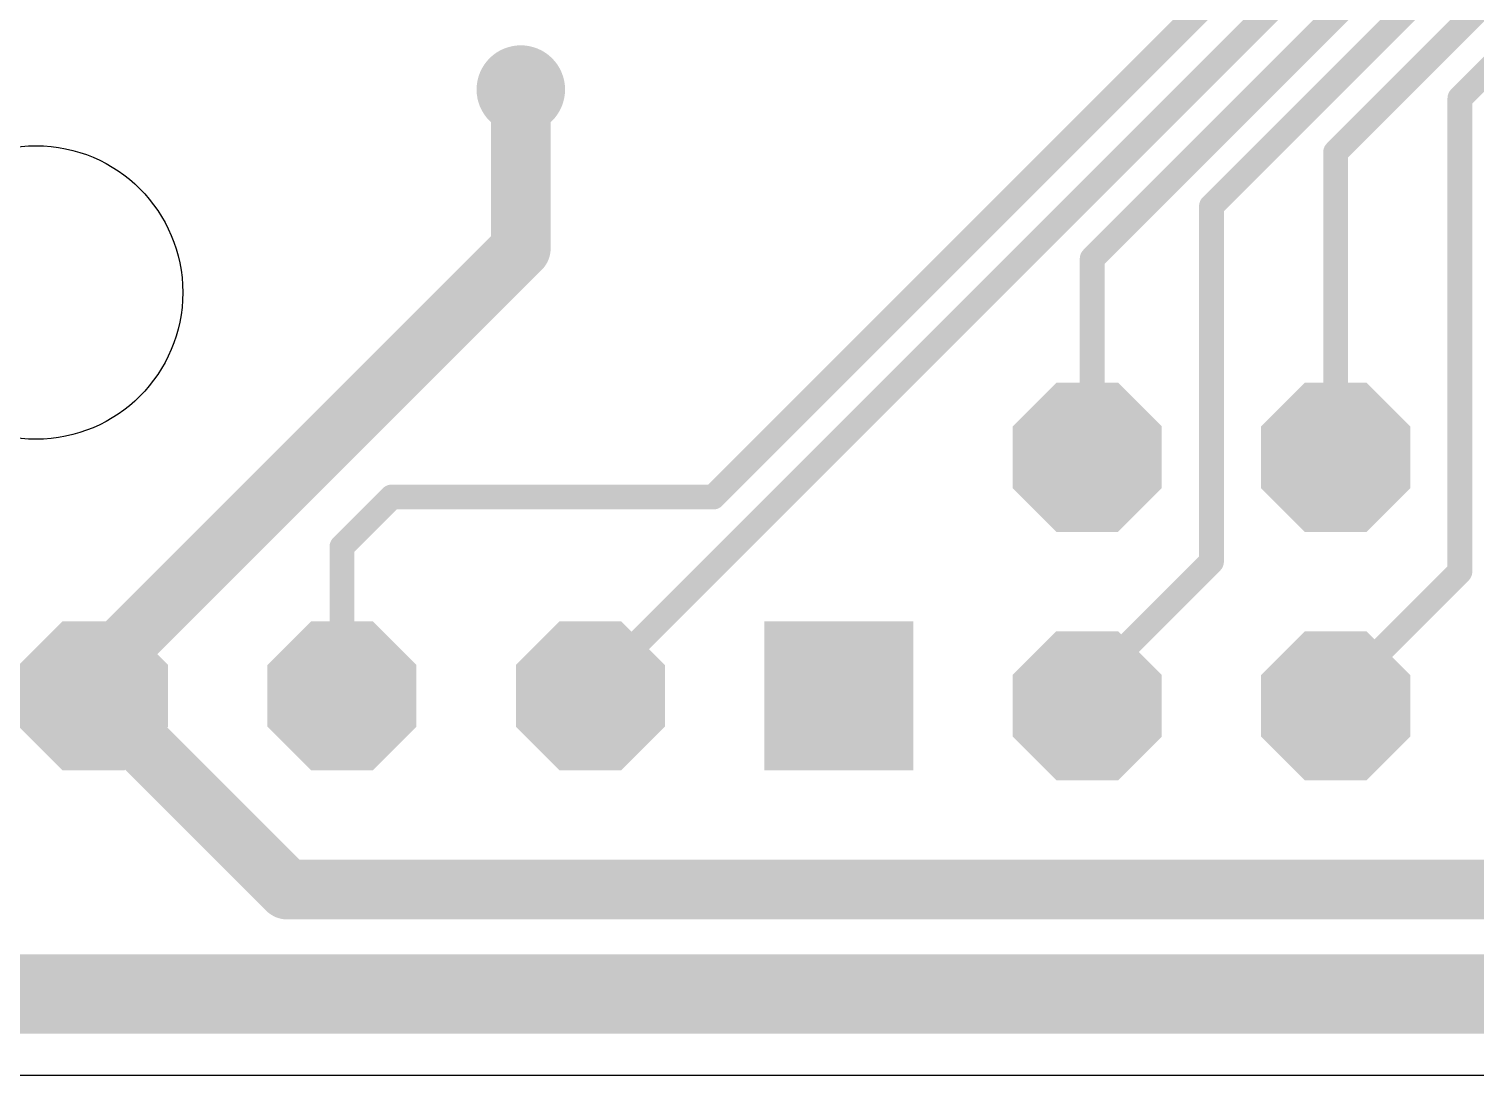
# Model space of a CAD drawing. Extents: x 0 to 81, y 1 to 51.
# Drawn here: x 23.93 to 38.71, y 1 to 11.69 of the extents above; entities that cross this region are included whole.
import ezdxf

# ---------------------------------------------------------------- set-up
doc = ezdxf.new("R2010")
doc.units = 0
for name, color, linetype in [('1', 22, 'CONTINUOUS'), ('17', 82, 'CONTINUOUS'), ('18', 82, 'CONTINUOUS'), ('20', 7, 'CONTINUOUS')]:
    doc.layers.add(name, color=color, linetype=linetype)

# ---------------------------------------------------------------- blocks, each defined once
blk = doc.blocks.new('OCTAGONP')
at = {"const_width": 0.5}
blk.add_lwpolyline([(-0.25, -0.1036), (-0.25, 0.1036), (-0.1036, 0.25), (0.1036, 0.25), (0.25, 0.1036), (0.25, -0.1036), (0.1036, -0.25), (-0.1036, -0.25), (-0.25, -0.1036), (-0.25, 0.1036)], dxfattribs=at)
blk = doc.blocks.new('SQUAREP')
blk.add_solid([(-0.5, -0.5), (0.5, -0.5), (-0.5, 0.5), (0.5, 0.5)])
blk = doc.blocks.new('ROUNDV')
at = {"const_width": 0.5}
blk.add_lwpolyline([(0, -0.25, 1), (0, 0.25, 1), (0, -0.25)], format="xyb", dxfattribs=at)

msp = doc.modelspace()

# ---------------------------------------------------------------- linework, layer by layer
at = {"layer": '1'}
for points, const_width in [([(42.322, 18.3067), (30.9241, 6.9088)], 0.254), ([(42.6812, 17.9475), (29.6672, 4.9335)], 0.254), ([(43.0404, 17.5883), (34.798, 9.3459)], 0.254), ([(43.3816, 17.247), (36.0172, 9.8826)], 0.254), ([(43.7409, 16.8878), (37.2872, 10.4342)], 0.254), ([(44.1001, 16.5286), (38.5572, 10.9858)], 0.254), ([(28.956, 9.4488), (28.956, 11.0744)], 0.6096), ([(38.5572, 10.9858), (38.5572, 6.1468)], 0.254), ([(37.2872, 10.4342), (37.2872, 7.3152)], 0.254), ([(36.0172, 9.8826), (36.0172, 6.2484)], 0.254), ([(24.6888, 5.1816), (28.956, 9.4488)], 0.6096), ([(34.798, 9.3459), (34.798, 7.1628)], 0.254), ([(34.798, 7.3152), (34.7472, 7.3152)], 0.8128), ([(34.798, 7.1628), (34.798, 7.3152)], 0.8128), ([(27.6352, 6.9088), (27.1272, 6.4008)], 0.254), ([(30.1113, 6.9088), (27.6352, 6.9088)], 0.254), ([(30.9241, 6.9088), (30.1113, 6.9088)], 0.254), ([(27.1272, 6.4008), (27.1272, 4.8768)], 0.254), ([(36.0172, 6.2484), (34.7472, 4.9784)], 0.254), ([(38.5572, 6.1468), (37.2872, 4.8768)], 0.254), ([(24.6888, 4.9784), (24.6888, 5.1816)], 0.6096), ([(24.5872, 4.8768), (24.6888, 4.9784)], 0.6096), ([(24.5872, 4.8768), (26.5684, 2.8956)], 0.6096), ([(29.6672, 4.9335), (29.6672, 4.8768)], 0.254), ([(34.7472, 4.9784), (34.7472, 4.7752)], 0.254), ([(37.2872, 4.8768), (37.2872, 4.7752)], 0.254), ([(26.5684, 2.8956), (46.1264, 2.8956)], 0.6096), ([(65.9892, 1.8288), (20.828, 1.8288)], 0.8128)]:
    msp.add_lwpolyline(points, dxfattribs=dict(at, const_width=const_width))
for points, const_width in [([(29.1084, 11.0744, 1), (28.8036, 11.0744)], 0.3048), ([(38.6207, 10.9858, 1), (38.4937, 10.9858)], 0.127), ([(38.5123, 11.0307, 1), (38.6021, 10.9409)], 0.127), ([(37.3507, 10.4342, 1), (37.2237, 10.4342)], 0.127), ([(37.2423, 10.4791, 1), (37.3321, 10.3893)], 0.127), ([(36.0807, 9.8826, 1), (35.9537, 9.8826)], 0.127), ([(35.9723, 9.9275, 1), (36.0621, 9.8377)], 0.127), ([(29.0638, 9.341, 1), (28.8482, 9.5566)], 0.3048), ([(28.8036, 9.4488, 1), (29.1084, 9.4488)], 0.3048), ([(34.8615, 9.3459, 1), (34.7345, 9.3459)], 0.127), ([(34.7531, 9.3908, 1), (34.8429, 9.301)], 0.127), ([(34.7472, 7.5184, 1), (34.7472, 7.112)], 0.4064), ([(35.0012, 7.3152, 1), (34.5948, 7.3152)], 0.4064), ([(34.798, 7.112, 1), (34.798, 7.5184)], 0.4064), ([(34.5948, 7.1628, 1), (35.0012, 7.1628)], 0.4064), ([(37.2237, 7.3152, 1), (37.3507, 7.3152)], 0.127), ([(34.7345, 7.1628, 1), (34.8615, 7.1628)], 0.127), ([(27.6352, 6.9723, 1), (27.6352, 6.8453)], 0.127), ([(27.6801, 6.8639, 1), (27.5903, 6.9537)], 0.127), ([(30.1113, 6.9723, 1), (30.1113, 6.8453)], 0.127), ([(30.1113, 6.8453, 1), (30.1113, 6.9723)], 0.127), ([(30.8792, 6.9537, 1), (30.969, 6.8639)], 0.127), ([(30.9241, 6.8453, 1), (30.9241, 6.9723)], 0.127), ([(27.1907, 6.4008, 1), (27.0637, 6.4008)], 0.127), ([(27.0823, 6.4457, 1), (27.1721, 6.3559)], 0.127), ([(36.0621, 6.2035, 1), (35.9723, 6.2933)], 0.127), ([(35.9537, 6.2484, 1), (36.0807, 6.2484)], 0.127), ([(38.4937, 6.1468, 1), (38.6207, 6.1468)], 0.127), ([(38.6021, 6.1019, 1), (38.5123, 6.1917)], 0.127), ([(24.8412, 5.1816, 1), (24.5364, 5.1816)], 0.3048), ([(24.581, 5.2894, 1), (24.7966, 5.0738)], 0.3048), ([(24.695, 4.9846, 1), (24.4794, 4.769)], 0.3048), ([(24.7966, 4.8706, 1), (24.581, 5.0862)], 0.3048), ([(24.4794, 4.9846, 1), (24.695, 4.769)], 0.3048), ([(24.5364, 4.9784, 1), (24.8412, 4.9784)], 0.3048), ([(29.7307, 4.9335, 1), (29.6037, 4.9335)], 0.127), ([(29.6223, 4.9784, 1), (29.7121, 4.8886)], 0.127), ([(34.8107, 4.9784, 1), (34.6837, 4.9784)], 0.127), ([(34.7023, 5.0233, 1), (34.7921, 4.9335)], 0.127), ([(27.0637, 4.8768, 1), (27.1907, 4.8768)], 0.127), ([(29.6037, 4.8768, 1), (29.7307, 4.8768)], 0.127), ([(37.3507, 4.8768, 1), (37.2237, 4.8768)], 0.127), ([(37.2423, 4.9217, 1), (37.3321, 4.8319)], 0.127), ([(34.6837, 4.7752, 1), (34.8107, 4.7752)], 0.127), ([(37.2237, 4.7752, 1), (37.3507, 4.7752)], 0.127), ([(26.5684, 3.048, 1), (26.5684, 2.7432)], 0.3048), ([(26.4606, 2.7878, 1), (26.6762, 3.0034)], 0.3048)]:
    msp.add_lwpolyline(points, format="xyb", dxfattribs=dict(at, const_width=const_width))
at = {"layer": '20'}
msp.add_line((0, 1), (81, 1), dxfattribs=at)
msp.add_circle((24, 9), 1.5, dxfattribs=at)

# ---------------------------------------------------------------- block references
at = {"layer": '17', "xscale": 1.524, "yscale": 1.524}
for p in [(34.7472, 7.3152), (37.2872, 7.3152), (34.7472, 4.7752), (37.2872, 4.7752)]:
    msp.add_blockref('OCTAGONP', p, dxfattribs=at)
at = {"layer": '17', "xscale": 1.524, "yscale": 1.524, "rotation": 180}
for name, p in [('OCTAGONP', (24.5872, 4.8768)), ('OCTAGONP', (27.1272, 4.8768)), ('OCTAGONP', (29.6672, 4.8768)), ('SQUAREP', (32.2072, 4.8768))]:
    msp.add_blockref(name, p, dxfattribs=at)
at = {"layer": '18', "xscale": 0.9048, "yscale": 0.9048}
msp.add_blockref('ROUNDV', (28.956, 11.0744), dxfattribs=at)

doc.saveas('drawing.dxf')
